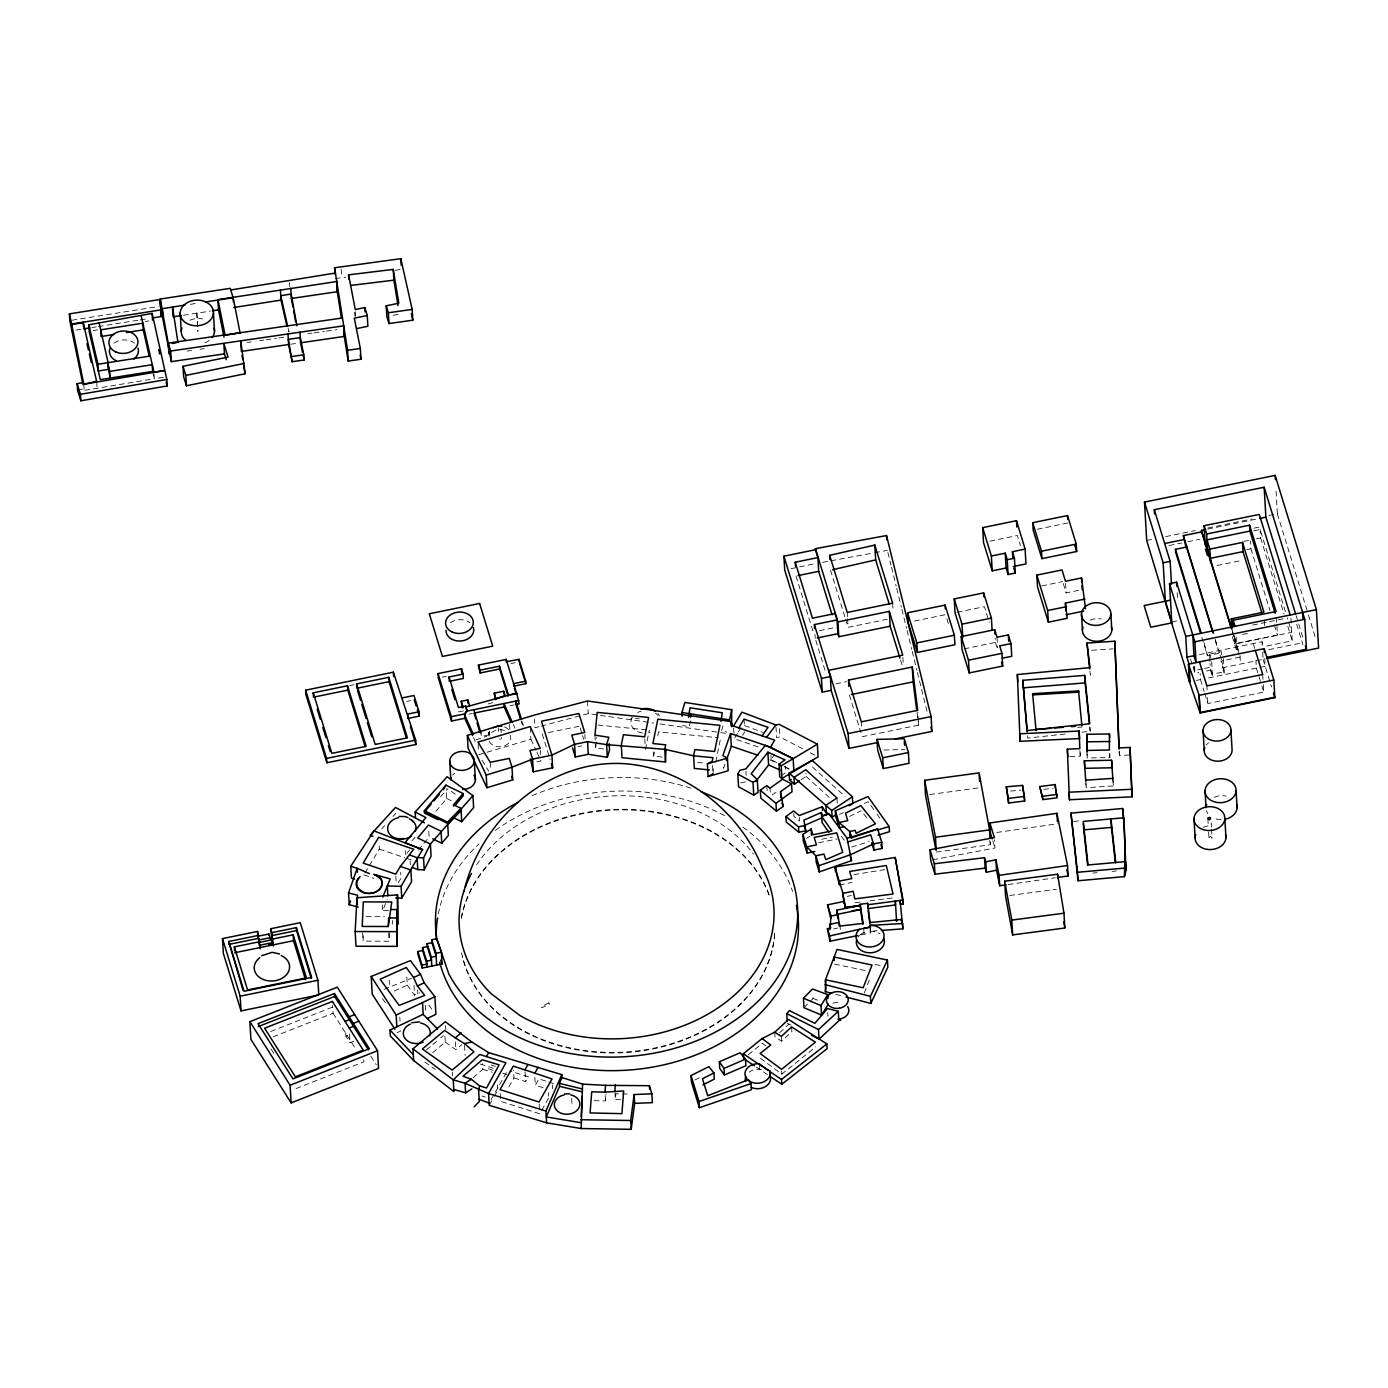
<?xml version="1.0" encoding="UTF-8"?>
<svg xmlns="http://www.w3.org/2000/svg" width="1388" height="1388" viewBox="0 0 1388 1388"><rect width="100%" height="100%" fill="white"/><g stroke="black" fill="none" stroke-linecap="round" stroke-linejoin="round"><path stroke-width="0.75" stroke-dasharray="5 3.75" d="M1109.827 753.528L1109.81 757.553L1087.168 757.987L1087.186 753.944M389.473 932.667L389.108 941.22L363.066 941.151L363.413 932.979M392.266 924.252L392.44 920.47M594.133 1100.701L605.515 1100.962L606.036 1094.178M620.662 1099.712L615.387 1099.591L615.838 1093.744L620.089 1093.848M603.606 749.017L595.678 747.785L596.701 737.462M645.403 749.468L648.37 734.842M649.341 730.088L648.803 732.743L650.087 732.534M662.163 757.033L653.627 756.2L654.459 752.14M657.739 735.935L658.554 731.892L718.516 737.757M712.998 773.879L713.467 766.124M715.74 762.133L720.65 737.965M1208.948 837.658L1210.562 836.444L1212.088 837.658L1210.475 838.873L1209 837.97L1208.462 829.191M690.773 720.84L689.055 726.566L682.653 725.577M723.009 725.855L721.552 730.747L726.809 732.083M724.97 764.302L723.564 768.327L723.322 764.111M864.308 992.888L870.207 977.742M388.553 910.302L382.654 910.719L387.217 899.615M491.161 1099.504L494.232 1094.074M495.256 1092.269L506.499 1072.386M489.235 1105.299L493.33 1098.064M494.354 1096.26L498.448 1089.025M508.858 1086.943L513.959 1077.921L513.508 1070.079M513.959 1077.921L525.618 1081.616L528.342 1076.793L509.864 1070.911M543.072 1087.637L535.334 1085.173L538.891 1078.892L546.751 1081.391M541.719 1110.226L548.746 1097.804M501.363 738.694L501.398 737.67M364.957 873.035L368.288 867.5M369.382 865.661L379.358 849.092L379.028 843.21M398.235 882.837L401.028 878.205L400.681 872.323M737.392 733.523L734.235 738.763L760.884 747.837M738.433 731.788L741.591 726.566M742.667 735.293L744.783 731.788M776.864 762.671L771.19 759.774L774.348 754.534M411.924 840.955L415.827 836.27M407.048 853.1L409.651 849.976M418.395 849.976L429.135 837.085L428.666 829.07M435.919 811.303L446.71 798.516L446.138 788.505M381.787 828.757L384.597 825.687M393.012 816.422L395.823 813.333M440.586 796.764L447.856 788.766M857.975 937.126L859.814 935.13M803.999 1007.723L813.056 998.493L812.848 994.693M779.622 1032.707L788.8 1024.223M778.338 1039.057L781.635 1041.156L791.854 1031.718L791.576 1026.947M473.187 1077.609L482.798 1069.35L482.469 1063.59M426.428 1049.866L431.217 1045.858M432.813 1044.522L437.602 1040.497M440.794 1037.825L443.397 1035.639M432.57 1052.798L445.288 1042.145L444.837 1034.303M445.288 1042.145L455.889 1049.64L461.84 1044.661M748.271 1054.741L762.359 1043.342L765.829 1045.91M760.433 1058.263L781.826 1074.121L815.71 1046.934M772.11 795.012L776.794 791.646M781.218 775.788L785.729 772.596L785.365 766.245M801.067 779.761L806.098 776.43L805.908 773.064M806.549 838.439L809.846 836.287M694.937 1079.985L700.263 1077.314M849.595 816.456L861.15 810.783M397.176 1032.707L400.941 1030.92M394.209 991.015L407.291 985.15L406.719 975.348M407.291 985.15L414.561 995.161L419.783 992.819M839.48 814.322L843.314 812.657M864.394 803.426L868.229 801.744L875.724 812.327M384.008 989.366L411.525 978.28M270.781 1031.475L332.374 1007.168M273.245 1036.819L333.068 1013.223L332.617 1005.363M353.975 1041.174L350.054 1042.735L345.89 1036.142L349.811 1034.581M296.043 1088.591L363.847 1061.855L363.621 1057.934M475.911 739.925L486.685 736.299M500.86 739.058L499.524 739.058M851.625 847.079L869.148 841.579M478.721 754.708L530.91 739.231L530.303 728.683M488.038 703.994L496.141 701.651M539.065 726.687L534.97 727.763L534.484 719.331M541.112 726.132L588.217 713.64L598.454 715.098M93.274 330.656L97.386 329.824M145.202 321.617L148.846 320.871M393.116 315.302L399.414 314M77.537 390.115L83.853 388.814L84.165 390.41L154.311 378.751L154.068 374.43M791.021 568.664L816.283 563.493M1037.235 529.262L1067.91 522.964M989.852 541.164L1017.335 535.525L1020.423 545.675M349.759 685.533L353.923 684.683M442.234 677.153L446.121 676.355M511.079 663.551L515.121 662.718M1146.696 540.487L1153.029 539.203M1165.66 536.618L1195.172 530.58M1207.82 527.995L1252.063 518.956M1268.927 515.503L1277.359 513.786L1276.006 490.311M1207.751 529.071L1257.563 518.852M406.719 701.408L410.501 700.628M1169.095 545.571L1181.674 542.986M1187.816 541.736L1199.978 539.238M1253.902 528.186L1260.13 526.902M1253.78 530.789L1260.148 529.487L1286.676 615.856M1243.665 541.441L1254.266 539.273M1256.383 538.839L1260.634 537.971L1260.148 529.487M819.406 630.69L833.824 627.723M1041.694 585.909L1062.688 581.607M845.57 619.152L848.085 627.307L887.314 619.274M1246.858 549.579L1250.935 548.746L1250.484 540.904M463.366 710.916L458.699 711.871L458.526 708.956M914.38 621.043L945.644 614.624M957.13 612.282L984.439 606.677L989.21 622.206M468.953 714.161L472.354 713.467M510.09 705.729L514.063 704.913M1063.26 583.481L1066.158 592.902L1082.189 589.622M1216.981 565.523L1241.479 560.492M504.607 730.504A11.087 8.536 -3.3 0 0 489.773 734.755L481.237 736.508L481.029 733.09M548.451 732.569L579.629 726.184M964.053 648.855L995.422 642.418L995.179 638.185M835.906 683.85L846.489 681.682M1171.75 622.015L1178.776 620.575M578.05 746.657L581.746 745.894M536.861 761.821L541.008 760.971L536.809 751.914M1252.687 625.068L1259.055 623.767M1261.171 623.333L1267.539 622.032M1269.656 621.598L1276.023 620.297M1278.14 619.863L1284.507 618.545M1242.503 634.42L1248.61 633.171M802.784 748.878L779.848 736.941L776.603 737.618L775.996 727.069M1276.422 617.365L1277.446 635.027L1234.539 643.824L1234.053 635.357L1236.587 643.616L1291.742 632.321L1287.318 617.92M1199.423 654.598L1262.074 641.759L1263.115 645.16M1209.954 661.625L1209.521 654.13L1221.301 651.718L1221.631 657.183M1201.869 637.387L1207.491 655.709L1218.56 653.436L1218.334 649.445M1266.776 646.01L1292.228 640.788L1290.875 617.244M1268.858 649.653L1302.256 642.8M1223.418 658.606L1224.355 674.672L1221.839 660.844L1240.074 657.097L1231.885 630.412M862.191 736.698L918.596 725.143L917.867 712.426M1202.546 668.843L1194.825 670.421L1193.576 666.361M1204.489 668.443L1210.284 667.264L1212.401 674.152L1224.181 671.74L1220.902 661.035M1190.626 659.161L1194.981 673.371L1198.85 672.573M1206.588 670.994L1210.457 670.196L1210.058 663.516M1222.238 667.784L1263.08 659.404L1262.594 650.937M1196.335 680.415L1200.499 679.565L1200.152 673.683M1208.549 677.917L1256.366 668.114L1255.914 660.272M1259.905 667.385L1265.197 666.309L1264.746 658.45M740.672 782.901L746.553 781.687M1204.784 693.566L1207.855 703.543L1263.739 692.091L1263.167 682.289M821.696 839.272L832.245 837.103M818.625 842.794L837.103 839.011M839.445 884.989L852.059 882.404M847.166 896.37L851.33 895.52M833.702 928.902L837.45 928.138M861.237 934.835L870.727 932.892L870.432 927.583M932.736 859.797L994.988 847.999L994.502 839.653M822.564 562.331L828.827 561.168M830.926 560.787L872.74 553.101M874.822 552.702L887.366 550.394M853.95 874.631L886.533 869.322M71.898 320.229L158.353 306.54M75.941 330.084L81.701 329.182M92.024 327.551L96.223 326.874M98.322 326.544L138.21 320.229M140.309 319.899L148.724 318.563M158.388 378.109L164.513 377.137M190.538 304.319L195.222 303.521M183.39 315.25L210.247 311.138M290.595 344.241L298.559 343.096M187.12 351.077L191.405 350.47M199.993 349.238L204.279 348.631M247.047 342.506L251.263 341.899M259.695 340.685L263.911 340.077M266.028 339.782L276.576 338.273M278.676 337.961L287.125 336.764M307.876 333.779L312.022 333.189M314.087 332.894L324.462 331.402M326.527 331.107L336.885 329.633M996.775 832.47L1057.517 823.761M1008.261 884.52L1055.279 877.771M335.219 278.537L345.942 277.166M395.042 270.33L401.444 269.428M929.717 794.543L977.846 788.002M936.327 852.076L990.407 844.737L990.165 840.503M1009.753 895.468L1056.303 889.326M855.06 902.703L861.428 901.905M869.912 900.829L893.265 897.863M1043.845 789.408L1053.475 788.193M1065.151 734.009L1027.623 738.104L1027.293 732.448M1081.842 732.187L1090.17 731.268L1089.962 727.503M1073.601 821.401L1080.072 820.829M1092.807 873.069L1097.075 872.688M1111.996 871.369L1116.264 870.987M1010.603 791.073L1020.735 790.188M1077.765 727.364L1081.946 727.034M869.912 925.935L870.224 931.227L877.147 930.723M1091.714 650.313L1113.107 648.873M1085.902 783.405L1086.214 787.725L1113.35 785.903L1113.02 780.247M1069.87 756.634L1080.263 756.148L1080.038 750.283M1119.162 751.706L1119.387 755.488L1130.474 754.968M883.948 750.006L904.82 749.503M366.154 916.618L384.459 916.67M622.223 1093.9L630.742 1094.091M869.929 931.157L873.573 931.348A14.053 10.826 -3.3 0 1 879.975 933.864M597.933 725.057L647.363 729.897M697.591 762.411L703.508 762.984M761.561 1069.558L758.299 1069.228A12.648 9.751 -3.3 0 0 749.26 1072.074M635.218 718.325L639.313 718.915M600.501 715.393L606.643 716.277M608.69 716.572L653.8 723.027M659.942 723.911L727.451 733.575M875.238 964.469L881.536 965.788M834.483 964.07L868.211 971.184M835.75 994.346L844.008 996.48M482.798 1069.35L492.167 1072.178M481.948 1096.034L485.384 1097.075M548.711 1082.015L554.61 1083.889M491.387 1065.047L495.499 1066.348M480.265 1064.058L494.77 1068.673M492.948 1070.217L487.084 1068.361L486.962 1066.175M502.716 1073.323L506.62 1074.572M539.706 1113.783L500.704 1101.378L500.253 1093.536M379.358 849.092L404.671 857.697M406.615 858.357L412.444 860.334M363.847 874.874L374.014 878.326M813.056 998.493L820.69 1001.286M744.627 725.577L762.619 732.344M769.837 759.826L777.228 763.383M784.619 766.922L792.028 770.479M446.71 798.516L452.401 801.292M787.326 1023.216L791.056 1025.09M784.428 766.54L791.975 770.392M810.436 752.851L818.07 756.842M756.078 1066.956L770.219 1076.463M424.797 1062.028L435.312 1069.471M451.291 791.264L456.444 795.046M812.535 767.078L845.049 796.469M806.098 776.43L831.1 799.037M863.804 814.079L867.778 819.041M428.753 1005.086L433.524 1011.279M841.371 836.287L844.997 841.197M382.411 998.631L387.478 1005.606M876.973 814.079L881.97 821.141M489.235 741.279L490.519 743.257A11.087 8.536 -3.3 0 0 504.625 745.824A11.087 8.536 -3.3 0 0 510.194 735.276M370.856 1056.233L376.356 1064.908M333.068 1013.223L356.334 1049.97M270.972 1048.964L275.535 1056.181M482.07 760.225L488.75 771.277M530.91 739.231L535.959 750.11M473.499 737.566L475.234 741.418M513.248 724.415L514.931 728.214M1277.359 513.786L1307.808 612.923M1308.45 614.988L1315.425 637.699M1296.149 615.699L1303.089 638.272M1296.635 624.166L1302.95 644.691M1260.634 537.971L1284.004 614.051M1287.804 626.387L1292.228 640.788M1250.935 548.746L1269.881 610.373M1274.288 624.756L1277.446 635.027M1263.08 659.404L1271.547 686.939M1253.225 643.564L1255.325 650.382M1256.366 668.114L1261.276 684.111M1261.883 686.106L1263.739 692.091M1231.798 628.885L1233.689 635.045M1234.314 637.092L1238.738 651.458M1232.284 636.519L1236.448 650.035M1215.211 639.261L1219.497 653.245M1220.087 655.136L1221.839 660.844M1215.281 640.666L1218.421 650.851M1209.521 654.13L1210.579 657.582M1204.229 642.939L1207.491 655.709M1210.457 670.196L1212.574 677.101L1211.637 661.018M1200.499 679.565L1204.177 691.554M995.422 642.418L997.729 649.931M946.876 618.649L949.357 626.682M992.732 840.694L994.988 847.999M900.552 660.029L902.391 665.997M830.527 570.173L844.945 617.105M849.352 694.937L860.959 732.725M796.035 576.003L813.212 631.956M815.814 640.389L825.808 672.954M870.224 931.227L870.727 932.892M580.219 728.075L581.954 733.766M582.544 735.657L583.706 739.457M542.222 733.853L550.203 759.826M522.131 721.5L523.38 725.577M521.073 720.823L522.322 724.918M887.886 552.511L890.992 565.124M891.512 567.241L896.18 586.17M896.7 588.286L901.367 607.215M901.888 609.332L906.538 628.278M907.058 630.378L911.725 649.324M912.246 651.423L916.913 670.369M917.433 672.469L927.791 714.56M288.062 328.002L288.982 332.044L288.739 327.915M152.645 371.394L154.311 378.751M354.322 312.144L355.102 316.221M989.627 840.521L990.407 844.737M917.034 712.773L918.596 725.143M1089.91 671.063L1090.395 675.158L1090.187 671.393M1089.736 727.069L1090.17 731.268M1112.898 779.865L1113.35 785.903M769.993 788.228L770.271 792.184M766.766 785.556L767.338 793.433M1264.451 621.356L1264.711 625.589M1262.074 641.759L1262.282 645.42M1262.716 674.447L1263.045 680.328M1239.987 655.57L1240.473 664.054M1236.222 637.161L1236.951 649.983M1206.849 685.898L1207.074 689.819M1207.525 697.661L1207.855 703.543M1211.238 822.824L1211.481 827.075M1211.603 829.191L1212.088 837.658M1207.855 818.59L1208.341 827.075M1194.582 666.223L1194.981 673.371M1177.163 592.607L1177.51 598.87M1109.585 753.788L1109.81 757.553M1086.735 750.457L1087.168 757.987M1085.78 780.177L1086.214 787.725M1079.933 750.492L1080.263 756.148M1065.602 583.186L1066.158 592.902M997 637.231L997.608 647.814M902.877 657.27L903.362 665.737M892.658 603.173L893.143 611.64M861.323 721.864L861.566 726.098M870.397 925.9L870.71 931.192M847.235 612.472L847.478 616.706M847.6 618.84L848.085 627.307M863.77 928.954L864.065 934.245M836.964 797.979L837.259 803.01M840.104 926.039L840.313 929.561M814.964 634.42L815.19 638.359M827.751 1012.39L827.977 1016.207M799.332 817.341L799.54 820.95L793.919 816.352L793.606 810.939M779.362 728.509L779.848 736.941M770.947 755.558L771.19 759.774M781.357 1036.385L781.635 1041.156M781.635 1070.946L781.826 1074.121M774.764 1032.186L775.024 1036.957M744.055 719.14L744.541 727.572M745.946 771.103L746.189 775.337M759.392 1064.596L759.652 1069.367M733.627 728.214L733.992 734.53M712.512 765.447L712.877 771.78M653.384 751.984L653.627 756.2M644.795 738.937L645.16 745.252M631.106 717.735L631.228 719.799M594.949 735.137L595.678 747.785M614.971 1092.53L615.387 1099.591M587.488 700.975L588.217 713.64M584.851 734.599L585.094 738.815M605.203 1095.653L605.515 1100.962M571.648 1098.429L571.96 1103.894M540.4 750.422L540.643 754.656M552.407 1084.826L552.65 1088.747M548.295 1092.53L548.52 1096.26M539.151 1103.963L539.481 1109.862M534.883 1077.331L535.334 1085.173M509.57 724.449L509.882 729.88M525.046 1071.814L525.618 1081.616M500.999 728.891L501.207 732.517M498.413 727.815L498.622 731.441M489.773 734.755L489.582 731.337L488.455 735.519A11.087 8.536 -3.3 0 1 489.565 731.164M488.906 732.552L489.114 736.178M490.242 762.307L490.727 770.739M478.114 744.159L478.478 750.492M497.598 1084.809L497.806 1088.539M464.564 1045.546L465.136 1055.366M455.438 1041.798L455.889 1049.64M452.28 1072.056L452.505 1075.978M445.548 1025.611L445.774 1029.532M425.249 1005.242L425.7 1013.084M410.154 860.872L410.38 864.793M417.649 989.922L417.875 993.843M413.988 985.341L414.561 995.161M405.522 850.757L405.747 854.678M395.806 876.123L396.274 883.965M399.813 1017.161L400.039 1021.082M355.397 311.693L355.658 315.996M388.623 932.823L389.108 941.22M389.23 980.154L389.49 984.456M382.325 904.837L382.654 910.719M341.17 269.151L341.674 277.774M362.58 932.753L363.066 941.151M349.55 1033.904L350.054 1042.735M345.716 1033.193L345.89 1036.142M289.398 282.441L289.624 286.518M196.923 312.942L197.981 331.298M196.732 312.942L197.807 331.298M96.674 381.596L97.039 387.773M83.818 384.233L84.165 390.41M1119.214 751.203L1119.387 755.488M452.661 775.181A12.301 9.473 -3.3 0 1 454.691 773.22M833.06 1003.264A10.913 8.415 -3.3 0 1 841.388 1002.622M860.126 934.783A14.053 10.826 -3.3 0 1 866.303 931.695M642.488 733.003A14.695 11.33 -3.3 0 1 635.721 730.487L633.24 728.284A14.695 11.33 -3.3 0 1 632.529 716.989M637.63 712.512A14.695 11.33 -3.3 0 1 641.1 711.177M655.448 713.224A14.695 11.33 -3.3 0 1 657.929 715.427M504.399 726.913A11.087 8.536 -3.3 0 1 508.702 729.724M209.293 340.372A16.656 12.822 -3.3 0 1 201.711 343.704M190.017 320.177A16.656 12.822 -3.3 0 1 202.683 318.893M113.99 343.166A14.522 11.191 -3.3 0 1 134.497 343.183M450.389 622.778A13.88 10.688 -3.3 0 1 469.977 622.778M1203.223 827.335A15.442 11.902 -3.3 0 1 1210.995 825.739M1221.076 819.649A15.546 11.972 -3.3 0 1 1213.372 818.035M1207.872 813.646A15.546 11.972 -3.3 0 1 1206.432 810.748M1214.205 797.267A15.546 11.972 -3.3 0 1 1226.02 796.087M1206.293 745.044A13.967 10.757 -3.3 0 1 1208.601 742.823M1090.135 620.124A14.713 11.33 -3.3 0 1 1101.326 618.996M657.808 713.363A14.695 11.33 -3.3 0 1 659.456 716M438.313 913.842A181.255 139.65 -3.3 0 1 478.86 844.008M495.343 830.406A181.255 139.65 -3.3 0 1 725.022 815.953M742.91 827.196A181.255 139.65 -3.3 0 1 792.617 891.512M774.643 933.326A157.59 121.433 -3.3 0 1 627.22 1051.896A157.59 121.433 -3.3 0 1 462.291 955.759M461.354 917.798A157.59 121.433 -3.3 0 1 608.812 809.707A157.59 121.433 -3.3 0 1 770.097 897.672M532.055 795.671A181.255 139.65 -3.3 0 1 693.185 788.887M476.605 864.863A157.59 121.433 -3.3 0 1 613.392 795.897A157.59 121.433 -3.3 0 1 753.493 854.071M774.678 933.916A157.59 121.433 -3.3 0 1 623.16 1052.729A157.59 121.433 -3.3 0 1 461.094 950.121M461.389 918.388A157.59 121.433 -3.3 0 1 608.846 810.297A157.59 121.433 -3.3 0 1 770.132 898.262M548.746 1002.969L541.303 1006.508L541.841 1007.74L549.596 1004.062L548.746 1002.969"/><path stroke-width="1.5" d="M1086.839 734.269L1086.735 750.457L1109.376 750.006L1109.48 733.974L1086.839 734.269L1087.203 751.914M388.258 926.507L391.763 901.974L363.274 901.905L362.216 926.438L388.258 926.507L388.64 917.954L396.673 917.971L396.916 946.356L356.005 946.252L355.154 931.539L357.011 897.758L397.506 894.878L397.731 924.269L397.506 894.878M396.916 946.356L396.881 909.556L391.433 909.539M634.646 1103.356L652.377 1102.662L651.874 1093.831L634.125 1094.542L634.646 1103.356L631.21 1129.329L581.173 1128.531L582.578 1084.115L561.966 1077.556L561.793 1074.624L488.663 1052.625L471.851 1042.076L445.322 1021.689L412.982 1048.808L413.659 1060.571L453.911 1091.61L453.234 1079.829L412.982 1048.808M581.156 1116.507L582.266 1096M357.184 900.708L357.497 895.208L348.527 892.952L357.184 868.333L350.765 866.268L373.997 830.926L422.594 849.664L405.053 842.672L425.89 817.619L415.168 811.945L447.162 776.76L472.926 795.602L473.62 807.608L461.718 821.713L454.327 818.105M605.012 1092.13L623.68 1090.968L621.911 1113.662L590.074 1112.933L591.722 1091.818L605.012 1092.13L605.532 1085.347L649.376 1085.711L651.874 1093.831M614.884 1090.777L615.335 1084.93M831.638 993.27L825.444 991.674L825.478 979.789L837.033 949.427L887.435 960.062L887.852 967.124L870.831 1003.42L846.073 997.018M825.444 991.674L825.895 986.851M631.21 1129.329L630.707 1120.515L634.125 1094.542M860.317 905.757L845.413 907.735L844.286 901.385L827.56 904.82L831.013 916.045L829.955 929.665M572.498 747.802L575.309 756.963L588.269 754.309L607.354 757.275L606.625 744.627L608.812 737.288L594.949 735.137L597.204 712.408L648.612 717.44L644.674 736.82L623.403 734.738L621.304 745.078L622.032 757.727L665.494 761.977L665.928 749.017M731.719 709.719L729.567 719.904L681.907 712.512L684.909 702.432L731.719 709.719L731.615 726.861M1124.419 876.626C1125.043 854.106 1125.442 831.204 1122.632 808.51L1070.963 813.108L1078.008 880.755L1124.419 876.626L1126.015 870.12L1123.655 817.792L1083.23 821.401L1088.053 864.984L1125.529 861.636L1126.015 870.12M479.675 1085.919L486.563 1088.001L499.107 1064.856L482.261 1059.755L463.019 1076.29L471.313 1079.257L479.675 1085.919L478.617 1089.701L479.294 1101.465L474.158 1106.826M607.354 757.275L609.54 749.954L609.176 743.621M793.867 771.364L793.138 758.646L765.413 745.339L745.807 768.987L739.943 770.184L737.826 774.105L738.572 786.822L753.753 795.098L758.056 792.409L757.327 779.692L751.186 773.758L767.876 752.227L785.001 759.878L778.998 764.146L779.726 776.864L781.93 778.512L818.07 756.842L817.341 744.176L793.138 758.716L770.461 747.126L730.591 733.541L722.836 755.679L727.416 758.126L728.145 770.774L708.14 776.499L707.412 763.851L712.27 761.231L712.981 757.692L693.618 755.801L664.765 749.329L606.625 744.627L587.54 741.66L574.58 744.315L551.921 755.159L532.593 759.132L511.999 767.217L486.199 775.059L486.928 787.707L512.727 779.883L511.999 767.217L509.292 758.403L490.242 762.307L477.993 742.06L530.181 726.583L540.279 748.323L529.921 750.44L532.593 759.132L533.322 771.78L552.65 767.824L551.921 755.159L541.494 721.205L578.9 713.536L584.73 732.482L571.769 735.137L574.58 744.315L575.309 756.963M726.375 760.277L731.32 746.206L730.591 733.541M358.173 906.989L349.203 904.716L350.539 900.933M463.974 891.374C481.063 818.729 549.978 757.674 626.786 763.851C687.025 769.334 740.446 812.605 762.48 868.177A157.59 121.433 -3.3 0 1 711.576 1011.991A157.59 121.433 -3.3 0 1 519.841 1015.461L490.97 993.548A157.59 121.433 -3.3 0 1 464.06 890.558M382.741 897.099L390.202 878.899L375.281 874.735M581.173 1128.531L546.594 1122.823L545.918 1111.042L561.793 1074.624M580.826 1122.649L546.265 1116.941L559.59 1086.336L559.433 1083.403L561.966 1077.556M870.831 1003.42L870.432 996.358L887.435 960.062M412.323 867.465L417.771 869.565L424.242 869.894L423.548 857.888L430.384 844.078L472.926 795.602M424.242 869.894L431.078 856.084L430.384 844.078L417.701 837.97L428.441 825.079L441.072 831.256L441.766 843.262L432.744 838.838M422.577 849.421L401.08 886.307L401.757 898.088L395.858 897.949M486.407 1056.598L488.663 1052.625M524.942 1069.853L552.077 1078.944L539.03 1102.003L500.027 1089.615L513.282 1066.14L524.942 1069.853L527.666 1065.012M534.658 1073.41L538.214 1067.129M400.351 866.442L395.701 874.162L363.17 863.11L378.681 837.311L413.711 849.23L400.351 866.442L410.883 870.016L411.559 881.779L401.757 898.088M733.506 726.098L741.903 712.165L775.875 724.952L779.119 724.293L817.341 744.176M738.763 727.902L744.055 719.14L768.032 727.312L762.099 735.848M770.461 747.126L774.678 740.134L732.222 725.664L730.938 721.534L587.488 700.975L534.241 715.115L467.34 735.414L468.068 748.063L486.928 787.707M821.557 1015.079L821.002 1005.606L827.751 994.623L812.518 989.002L803.461 998.232L803.999 1007.723L821.557 1015.079L828.306 1004.097M464.789 718.307L464.529 713.952L466.993 710.153L465.726 706.024L458.439 707.516L449.07 676.98L463.106 674.1L461.475 668.79L438.07 673.596L438.33 677.951L451.568 721.014L464.789 718.307L472.631 735.64M766.523 737.34L775.875 724.952M755.766 781.496L768.605 764.944L767.876 752.227M438.035 819.649L424.502 813.021L424.364 810.731L445.93 785.157L463.037 793.502L463.158 795.81L455.038 805.439M431.182 804.086L424.45 812.084L447.665 823.431M433.889 800.893L439.267 794.509M443.327 789.703L445.93 785.157M463.106 794.856L453.633 806.098L453.546 804.745L463.037 793.502M441.766 843.262L448.359 835.437L447.578 822.078L460.955 808.354L453.546 804.745M787.222 1021.308L786.77 1013.674L789.425 1010.62L814.808 1023.32L827.526 1008.59L838.283 1011.297L838.838 1020.839L819.041 1039.109L811.581 1035.379M863.735 928.416L870.397 927.063L859.467 929.301L857.645 931.296A14.053 10.826 -3.3 0 0 864.446 946.234A14.053 10.826 -3.3 0 0 883.341 939.242A14.053 10.826 -3.3 0 0 873.243 925.518L869.894 925.397L902.564 923.54L902.877 928.85L881.432 930.411M447.717 824.368L461.076 810.661M743.569 1058.558L743.291 1053.787L762.081 1038.571L774.764 1032.186L788.54 1019.469L826.849 1043.915L827.127 1048.669L781.808 1084.254L770.219 1076.463L769.889 1070.981L757.987 1063.746A12.648 9.751 -3.3 0 0 744.974 1074.347A12.648 9.751 -3.3 0 0 759.409 1083.108A12.648 9.751 -3.3 0 0 769.889 1070.981M819.041 1039.109L818.504 1029.584L838.283 1011.297M455.212 1037.877L464.459 1043.585L473.967 1051.826L452.158 1070.096L422.368 1049.016L444.611 1030.382L455.212 1037.877L461.163 1032.88M781.808 1084.254L781.531 1079.482L826.849 1043.915M785.92 816.56L793.606 810.939L799.228 815.537L822.269 806.706L827.075 814.548L822.355 815.641L821.384 812.466L803.895 820.152L805.803 830.805L798.794 832.245L786.233 821.974L785.92 816.56L798.482 826.832L798.794 832.245M776.499 811.217L760.798 798.117L760.242 790.24L766.766 785.556L769.993 788.228L782.502 779.258L791.507 783.821L792.062 791.715L775.944 803.34L776.499 811.217L783.162 806.445L780.507 791.715L791.507 783.821M849.335 805.769L852.787 803.461L852.406 796.764L812.154 760.364L789.13 773.116L789.512 779.813L794.37 784.22L799.401 780.871M835.559 814.93L832.106 817.22L831.724 810.505L852.406 796.764M802.906 834.414L811.13 829.035L812.9 834.813L831.898 830.926L821.748 816.474L828.948 813.75L847.062 838.3L851.521 860.647L819.25 871.907L816.196 861.931L815.832 855.754L806.74 846.888L802.906 834.414L803.253 840.59L807.087 853.065L814.86 851.486M471.313 1079.257L465.049 1083.282L453.234 1079.829L479.71 1054.464L505.943 1062.792L488.559 1093.536L489.235 1105.299L546.594 1122.823M453.789 1089.424L465.605 1092.859L471.868 1088.851M737.826 774.105L753.007 782.381L757.327 779.692M781.93 778.512L781.201 765.794L793.138 758.646M261.517 955.777L272.065 952.324L279.526 953.955M708.14 776.499L712.998 773.879M713.952 1072.959L702.484 1078.736L707.724 1095.757L748.34 1079.69L751.047 1083.56L751.394 1089.754L699.361 1107.711L691.398 1081.773L691.033 1075.579L708.782 1066.661L713.952 1072.959L714.299 1079.153L702.849 1084.913M417.424 986L424.693 995.422L399.137 1005.38L380.121 979.234L406.268 967.488L413.537 977.499L417.424 986L424.173 982.791L434.878 996.705L435.901 1014.368L427.07 1018.549M396.847 1026.825L396.17 1015.044L434.878 996.705M413.659 1060.571L390.323 1035.951L389.993 1030.07L423.184 1014.333L422.507 1002.57M413.537 977.499L420.512 974.376L424.173 982.791M844.529 826.589L839.237 827.682L835.645 816.005L835.35 810.818L867.934 796.573L889.17 826.519L889.465 831.707L877.997 835.142M719.331 1061.733L740.168 1052.763L745.477 1059.148L745.859 1065.741L724.363 1075.006L719.713 1068.326L719.331 1061.733L723.981 1068.413L724.363 1075.006M723.981 1068.413L745.477 1059.148M394.921 1029.202L372.21 994.12L371.203 976.458L410.501 960.617L420.512 974.376M249.892 1021.655L337.319 987.163L377.536 1050.733L378.56 1068.396L291.116 1102.887L250.898 1039.317L249.892 1021.655L290.092 1085.225L291.116 1102.887M334.473 993.513L258.047 1023.667L292.955 1078.875L369.382 1048.721L334.473 993.513L334.629 996.463L368.41 1049.849M258.203 1026.617L334.629 996.463M349.186 1016.779L354.686 1014.611M345.039 1021.429L349.342 1019.729M353.35 1023.372L358.85 1021.204M349.203 1028.022L353.524 1026.305M290.092 1085.225L377.536 1050.733M819.25 871.907L818.903 865.713L851.174 854.453L873.538 843.939L881.727 842.256L877.65 828.966L847.062 838.3M699.361 1107.711L698.997 1101.517L751.047 1083.56M835.35 810.818L838.942 822.494L849.682 831.464L851.625 837.779L877.442 829.122L877.702 829.972L889.17 826.519M847.374 842.117L870.727 834.778L873.538 843.939L873.902 850.115L882.091 848.432L881.727 842.256M411.681 1022.713L419.61 1021.915M473.308 734.148L464.598 714.889L467.062 711.09L465.778 706.96L516.666 692.942L519.164 703.872L516.058 704.514L520.431 718.793M505.197 696.221L503.671 691.259L494.232 693.185L495.984 698.893L505.163 695.579M707.412 763.851L727.416 758.126M829.677 555.339L874.804 545.068L892.658 603.173L847.235 612.472L829.677 555.339L829.92 559.572M832.574 569.705L875.672 559.902L874.804 545.068M109.652 371.394L107.691 362.736L110.034 378.109L109.652 371.394L152.264 364.68L152.645 371.394L100.3 379.635L89.179 331.506L88.797 324.792L152.125 313.41L166.855 379.479L167.219 385.951L80.816 400.785L77.537 390.115L77.155 383.643L83.488 382.637M356.768 328.557L367.872 326.284L367.247 315.51L364.818 307.581L355.276 309.541L348.579 274.841L393.238 269.411L398.807 303.226L386.211 305.811L386.818 316.585L388.97 323.543L412.809 320.194L412.184 309.42L400.82 258.671L334.595 267.763L334.959 274.217M367.247 315.51L354.287 318.164L360.342 348.475L360.967 359.249L348.18 361.053L343.704 332.582M96.657 381.301L83.818 384.233L164.131 370.665M287.993 333.953L288.6 344.536L241.373 351.424L240.783 341.066L245.086 373.754L186.426 385.777L183.632 376.686L183.025 366.328L228.014 357.098L223.85 343.53L224.44 353.888L226.227 359.7M186.426 385.777L185.819 375.419L244.479 363.396M830.302 675.505L831.152 690.339L822.251 692.161L784.706 569.965L783.908 556.189L815.485 549.717L815.433 548.659L886.516 535.56L931.088 716.572L931.938 731.407L894.618 739.041M795.463 566.165L795.237 562.227L817.914 557.577L815.485 549.717M992.229 570.85L991.362 556.015L1005.224 553.17L1006.074 568.004L992.229 570.85L983.502 542.465L982.652 527.631L1016.484 520.691L1025.107 549.093L1025.958 563.927L1013.275 566.53M1032.724 522.686L1067.493 515.555L1076.255 544.079L1076.689 551.504L1041.92 558.635L1033.158 530.095L1032.724 522.686L1041.486 551.21L1041.92 558.635M1189.464 681.838L1188.44 664.175L1264.19 648.647L1273.82 679.999L1274.843 697.661L1200.169 712.964L1189.464 681.838L1146.696 540.487L1144.493 502.092L1275.138 475.39L1316.379 609.644L1318.6 648.04L1267.261 658.554M798.083 575.569L818.694 571.353L817.844 556.519M1154.538 513.924L1154.295 509.743L1264.156 487.24L1304.72 619.274L1306.438 649.202L1266.776 657.339M305.638 690.166L393.359 672.191L415.689 740.134L415.932 744.489L326.857 762.758L305.881 694.521L305.638 690.166L326.596 758.403L326.857 762.758M313.254 692.803L347.521 685.776L366.137 746.328L331.853 753.354L313.254 692.803L313.497 697.158L347.781 690.131L347.521 685.776M356.595 683.92L388.796 677.309L407.413 737.861L375.194 744.454L356.595 683.92L356.855 688.274L389.056 681.664L388.796 677.309M1012.789 558.045L1012.425 551.695L1025.107 549.093M480.127 672.972L479.953 670.213L499.489 666.205L499.645 668.964L480.127 672.972L478.392 665.112L506.186 659.404L516.7 693.584L510.489 694.868M1041.486 551.21L1076.255 544.079M513.56 683.399L513.716 686.158L525.861 683.659L525.722 681.144L519.025 659.352L506.863 661.608M1014.437 558.236L1015.287 573.071L1008.087 574.545L1007.237 559.711L1014.437 558.236L1012.425 551.695M1205.235 545.033L1204.125 525.722L1259.28 514.428L1290.233 615.196M1231.243 628.365L1201.609 531.882L1201.522 530.337L1205.669 529.487M1259.645 518.435L1265.873 517.151L1264.156 487.24M1186.063 547.635L1183.357 535.612L1201.609 531.882M402.694 697.817L414.023 695.492L419.02 711.766L419.263 716.121L407.933 718.446L407.69 714.091L419.02 711.766M1207.907 555.426L1206.675 533.998L1249.582 525.202L1276.092 611.483L1233.169 620.28L1233.516 626.162L1231.277 618.857L1263.93 612.16L1242.503 542.43L1209.85 549.11L1210.614 562.539M1164.723 543.489L1183.6 539.62M835.038 612.472L835.09 613.531L812.431 618.181L795.237 562.227M1249.582 525.202L1249.929 531.084L1207.005 539.88L1209.85 549.11M1084.93 599.078L1065.411 603.069L1067.181 618.302L1048.374 622.171L1037.495 586.76L1036.819 575.118L1062.011 569.947L1065.481 581.26L1081.53 577.963L1085.503 608.777M513.577 683.625L525.722 681.144M1200.62 633.327L1175.601 551.921L1175.463 549.336L1186.532 547.063L1186.445 545.64M814.617 628.521L814.392 624.583L837.068 619.933L835.09 613.531M889.309 611.379L890.159 626.214L838.786 636.745L837.936 621.911L889.309 611.379L902.755 655.153L828.705 670.317L828.775 671.376M962.769 637.925L955.031 612.698L954.233 598.939L983.658 592.902L991.396 618.128L992.09 629.926M462.412 707.793L461.25 701.27L467.825 699.916L469.647 705.85M907.579 612.785L945.107 605.099L954.354 635.218L954.909 644.743L917.381 652.429L908.134 622.31L907.579 612.785L916.843 642.904L917.381 652.429M1192.778 634.975L1193.975 655.709L1196.057 662.544L1194.877 641.794L1176.556 582.179L1169.529 583.619L1171.75 622.015L1165.347 601.212L1163.144 562.799L1170.153 561.377L1154.295 509.743M817.254 637.942L837.866 633.709L836.999 618.875M1242.503 542.43L1243.023 551.609L1210.371 558.306L1204.992 540.799M518.973 700.454L467.062 711.09L466.993 710.153M451.568 721.014L451.308 716.659L464.529 713.952M510.905 722.142L504.139 706.943L474.054 713.12L475.841 718.967M962.665 635.964L961.988 624.166L991.396 618.128M326.596 758.403L415.689 740.134M1048.374 622.171L1047.697 610.512L1066.522 606.66M916.843 642.904L954.354 635.218M1066.088 614.728L1083.664 611.119M1011.002 643.581L999.672 645.906L1001.963 653.349L1002.691 666.067L969.223 672.92L961.953 649.289L961.225 636.572L994.693 629.718L997 637.231L1008.347 634.906L1011.002 643.581L1011.748 656.298L1002.292 658.224M1170.622 600.119L1144.128 605.55L1150.773 627.202L1172.01 622.848M822.251 692.161L821.453 678.402L830.371 676.563L814.392 624.583M848.502 680.103L912.28 667.021L917.746 710.309L861.323 721.864L848.502 680.103L848.866 686.453M969.223 672.92L968.494 660.202L1001.963 653.349M851.417 694.521L913.13 681.855L912.28 667.021M1189.065 664.037L1186.948 657.149L1185.751 636.415L1316.379 609.644M1194.877 641.794L1304.72 619.274M1186.948 657.149L1193.975 655.709M878.031 742.441L849.005 748.392L848.137 733.575L931.088 716.572M883.323 768.553L882.716 757.796L908.429 752.522L904.195 738.728L877.06 739.388L877.667 750.162L883.323 768.553L909.053 763.296L908.429 752.522M1200.169 712.964L1199.145 695.319L1273.82 679.999M789.512 779.813L791.195 779.483M1274.705 697.244L1200.047 712.547L1199.024 694.902L1188.44 664.175M272.499 943.823L270.66 928.745L300.259 922.673L317.939 980.258L318.789 994.97L241.026 1010.915L223.329 953.33L222.479 938.618L257.543 931.435L259.313 945.332L272.447 942.643L273.471 946.009L272.031 935.581L296.529 930.567L296.355 927.618L271.857 932.649L272.499 943.823L268.752 944.586M243.004 990.217L228.76 941.48L258.741 935.339M257.96 936.258L268.908 934.02L270.382 938.843L270.313 937.663L259.365 939.902M798.482 826.832L805.508 825.392M228.933 944.413L258.897 938.271L260.337 948.698M234.572 950.797L234.346 946.876L259.938 941.637M273.054 938.947L293.18 934.818L306.418 977.881L247.584 989.956L234.346 946.876M258.185 942.625L271.302 939.919M234.676 952.758L293.527 940.7L293.18 934.818M431.789 939.745L436.595 938.756L441.401 952.203L442.078 963.966L422.195 968.043L418.031 954.476L417.857 951.526L422.681 950.537L422.507 947.605L427.313 946.616L427.14 943.667L431.963 942.678L431.789 939.745L435.953 953.313L436.647 965.094M435.953 953.313L441.401 952.203M241.026 1010.915L240.176 996.202L317.939 980.258M431.824 966.065L431.321 957.252L436.127 956.263L431.963 942.678M427.018 967.054L426.671 961.173L431.495 960.184L427.313 946.616M422.195 968.043L422.039 965.111L426.845 964.122L422.681 950.537M995.942 859.762L996.549 870.189L986.382 872.271L985.775 861.844L995.942 859.762L999.1 875.342L999.707 885.752L1006.126 884.833M844.147 903.519L842.759 893.404L853.204 891.27L854.835 898.886L893.039 894.028L886.307 865.487L849.647 871.473L851.833 878.569L839.22 881.154L839.445 884.989L834.865 866.962L895.191 857.472L903.067 900.083L903.293 903.9L900.326 904.299L900.101 900.413L902.877 928.85M902.564 923.54L901.315 919.498L870.05 922.552L867.639 903.31L860.23 904.282L860.543 909.591L836.999 914.414L836.756 910.181L860.3 905.34L845.396 907.336M831.013 916.045L838.109 914.588L839.22 925.987M857.819 935.529L829.972 941.238L827.422 928.641L830.753 927.947L829.66 924.373L839.011 922.447L840.104 926.039L863.145 923.419L860.23 904.282M829.972 941.238L829.677 935.946L859.467 929.301M464.459 1043.585L471.851 1042.076M986.382 872.271L985.116 868.125L934.957 874.18L930.654 860.178L930.047 849.768L994.381 837.571L989.887 822.963L1056.927 813.333L1067.511 865.522L1068.101 875.932L1057.413 877.459M77.155 383.643L80.435 394.313L166.855 379.479M83.002 384.667L69.782 320.559L69.4 313.862L160.088 299.496L161.32 316.568L152.923 317.904M336.694 281.538L217.916 299.617L218.506 309.871L224.041 337.163M72.089 330.691L71.708 323.994L160.939 309.871M83.627 328.869L89.925 327.88M233.687 307.546L281.001 300.086L280.411 289.901M113.712 334.543L101.046 336.538L100.665 329.824L142.86 323.178L143.242 329.876L149.297 356.56M126.36 332.547L143.242 329.876M108.073 369.434L98.322 370.978L97.941 364.263L150.303 356.022M153.947 372.262L164.131 370.423M224.44 353.888L171.331 361.626L160.869 308.865L160.314 299.027L230.234 288.322L233.115 297.709L205.545 301.942M184.882 305.1L162.396 308.674L162.969 318.373M181.325 315.562L173.049 316.828L172.494 307.008L177.976 342.593M212.312 310.808L218.506 309.871M292.937 306.922L291.376 298.455L337.284 291.723L336.659 280.949M342.489 317.973L168.278 343.096L170.707 351.025L343.704 325.833L344.311 336.434L300.554 342.801L302.532 352.344M291.844 356.525L303.798 354.79L300.259 337.614L288.305 339.366L292.139 361.713L304.111 359.978L303.798 354.79M217.916 299.617L225.134 335.306L240.107 332.808M172.181 343.426L176.05 342.871M999.1 875.342L1067.511 865.522M386.211 305.811L388.345 312.768L412.184 309.42M348.18 361.053L347.555 350.279L360.342 348.475M935.928 849.976L925.518 795.116L924.668 780.282L979.078 772.89L989.557 829.903L990.043 838.387M936.206 849.959L935.477 837.259L989.557 829.903M1004.669 881.207L1057.569 874.214L1063.971 913.183L1064.822 928.017L1012.667 934.905L1005.537 896.023L1004.669 881.207L1011.8 920.088L1012.667 934.905M867.726 904.785L903.067 900.083M852.024 910.719L860.543 909.591L862.816 924.46M1011.8 920.088L1063.971 913.183M1008.573 803.027L1008.295 798.447L1024.431 796.4L1022.505 785.417L1006.283 786.822L1008.573 803.027L1024.691 800.997L1024.431 796.4M1039.803 786.545L1055.192 784.584L1057.101 797.805L1042.978 799.592L1039.803 786.545L1042.978 799.592M1042.787 796.226L1056.91 794.457M351.338 285.355L393.862 280.168L393.238 269.411M930.047 849.768L934.35 863.752L984.508 857.715L985.775 861.844M399.119 816.491L404.758 816.491M564.673 1093.865L569.757 1093.865M1020.076 741.313L1019.642 733.784L1079.135 731.025L1079.586 738.555L1020.076 741.313L1017.352 674.533L1089.962 667.628L1086.995 643.06L1114.824 641.204L1119.127 749.069M1087.619 865.158L1083.716 829.868L1111.458 827.404L1110.955 818.92L1115.779 862.503M1078.008 880.755L1077.504 872.289L1123.933 868.159M1022.783 680.294L1084.687 675.383L1089.736 723.738L1027.189 730.574L1022.783 680.294L1027.068 731.823M1023.216 687.823L1085.121 682.913L1089.302 722.853M1050.595 728.318L1036.003 729.463L1036.073 730.678L1032.62 693.67L1078.58 690.912L1081.877 725.82M1054.776 727.989L1063.104 727.312M1071.449 726.653L1075.613 726.323M1085.78 780.177L1112.916 778.373M1114.824 641.204L1118.954 747.941L1130.04 747.438L1132.088 796.833L1069.454 799.748L1067.355 749.19L1079.829 748.618L1079.135 731.025M1132.088 796.833L1131.654 789.304L1069.02 792.201L1069.454 799.748M1111.58 760.242L1112.014 767.79L1084.791 768.31L1084.358 760.78L1111.58 760.242L1112.898 779.865M1087.272 741.799L1109.914 741.504M355.154 931.539L396.083 931.643M580.652 1119.717L630.707 1120.515M401.08 886.307L387.287 885.995L387.859 895.798M423.548 857.888L417.077 857.558L417.771 869.565M582.578 1084.115L605.532 1085.347M709.407 769.924L694.347 768.449L693.618 755.801L694.885 749.572L714.612 751.498L719.921 725.299L657.825 719.227L652.898 743.552L665.685 744.801L664.765 749.329L665.494 761.977M396.881 838.526L399.883 838.838A14.678 11.312 -3.3 0 0 403.682 838.456M369.434 873.625L357.184 868.333L357.41 872.254M835.073 870.797L836.027 870.987L835.802 867.153M374.934 874.666L378.855 876.591A12.77 9.837 -3.3 0 1 379.445 889.552A12.77 9.837 -3.3 0 1 362.841 892.068L357.098 887.418L358.278 888.355M559.433 1083.403L582.318 1088.955M559.59 1086.336L582.474 1091.905M374.847 874.631L380.416 878.604A12.926 9.959 -3.3 0 1 375.142 892.224C368.67 895.034 359.197 893.369 356.473 886.151A12.926 9.959 -3.3 0 1 360.186 876.539M825.027 984.613L870.432 996.358M545.918 1111.042L488.559 1093.536L465.049 1083.282L465.605 1092.859M354.651 879.072L351.442 878.049L350.765 866.268M405.105 816.578L407.933 817.497M373.684 874.267L377.484 875.759M731.32 746.206L757.952 755.263M372.973 836.287L370.232 835.229L395.476 807.452L424.45 822.789M409.824 854.991L417.094 857.784M479.172 1099.296L489.114 1103.113M803.461 998.232L821.002 1005.606M768.605 764.944L780.021 770.045M840.729 1020.354L838.005 1019.035L840.139 1018.879A10.913 8.415 -3.3 0 0 847.704 1006.682M424.364 810.731L447.578 822.078M786.77 1013.674L818.504 1029.584M409.287 818.746L412.167 820.481A14.192 10.948 -3.3 0 1 415.411 831.065M774.764 1032.186L781.357 1036.385L791.576 1026.947L815.433 1042.162L781.548 1069.35L760.156 1053.509L770.756 1044.99L762.081 1038.571M743.291 1053.787L757.605 1063.399M768.171 1070.512L759.34 1063.885M769.941 1071.692L781.531 1079.482M745.356 1059.755L754.291 1065.758M778.998 764.146L781.201 765.794M760.242 790.24L775.944 803.34M831.724 810.505L789.13 773.116M832.106 817.22L826.346 812.015L825.947 805.3L836.964 797.979L805.717 769.715L793.988 777.506L794.37 784.22M423.184 1014.333L437.567 1029.011M411.611 820.152L413.242 821.87M389.993 1030.07L413.329 1054.689M828.879 832.279L822.112 822.65L821.748 816.474M371.203 976.458L396.17 1015.044M467.34 735.414L486.199 775.059M512.398 722.523L503.948 703.525L504.139 706.943M440.707 960.132L442.078 963.966M1265.873 517.151L1295.525 613.635M1305.397 645.784L1306.438 649.202M1249.929 531.084L1275.173 613.27M1243.023 551.609L1261.935 613.149M1273.438 693.115L1274.843 697.661M1255.325 650.382L1262.716 674.447L1206.849 685.898L1199.458 661.85M1204.125 525.722L1206.675 533.998M1233.169 620.28L1235.077 626.491M1201.522 530.337L1231.798 628.885M1205.478 549.266L1207.387 555.478M1183.357 535.612L1213.338 633.154M1186.532 547.063L1212.782 632.529M1175.463 549.336L1201.088 632.772M1144.493 502.092L1163.144 562.799M1169.529 583.619L1185.751 636.415M1074.798 545.38L1076.689 551.504M1036.819 575.118L1047.697 610.512M1013.778 568.16L1015.287 573.071M1005.224 553.17L1007.237 559.711M1006.074 568.004L1008.087 574.545M982.652 527.631L991.362 556.015M1001.546 662.336L1002.691 666.067M954.233 598.939L961.988 624.166M961.225 636.572L968.494 660.202M992.177 838.855L990.494 833.373L989.887 822.963M875.672 559.902L889.205 603.971M890.159 626.214L899.945 658.051M877.06 739.388L882.716 757.796M815.433 548.659L837.936 621.911M818.694 571.353L832.071 614.867M837.866 633.709L838.786 636.745M828.705 670.317L848.137 733.575M880.912 844.633L882.091 848.432M831.152 690.339L849.005 748.392M783.908 556.189L821.453 678.402M871.647 842.794L873.902 850.115M850.271 856.535L851.521 860.647M869.894 925.397L870.432 927.583M834.865 866.962L842.967 893.351M836.756 910.181L838.352 918.821L837.45 915.889M818.903 865.713L815.832 855.754L824.021 854.088L825.739 859.675L842.742 852.353L836.738 832.835L814.166 837.45L816.456 844.893L806.74 846.888L807.087 853.065M805.803 830.805L804.207 825.565L821.696 817.879L821.384 812.466M830.683 918.405L827.56 904.82M827.422 928.641L829.677 935.946M782.121 803.027L783.162 806.445M691.033 1075.579L698.997 1101.517M551.418 763.816L552.65 767.824M519.789 663.863L525.861 683.659M514.341 688.205L516.232 694.312M521.489 719.452L515.85 701.096L516.058 704.514M533.322 771.78L530.407 758.872M499.489 666.205L508.372 694.642M499.645 668.964L507.991 696.117M495.551 699.76L494.232 693.185M478.392 665.112L479.953 670.213M511.651 776.343L512.727 779.883M473.846 709.702L481.029 733.09M477.038 722.853L480.04 732.604M461.25 701.27L463.176 707.498L463.106 706.561M451.811 689.472L454.934 699.656M438.07 673.596L451.308 716.659M414.266 699.847L416.14 705.954M417.389 710.014L419.263 716.121M410.397 726.462L415.932 744.489M389.056 681.664L406.424 738.173M357.462 690.287L360.568 700.385M361.8 704.41L366.154 718.55M367.386 722.575L371.724 736.716M427.14 943.667L431.321 957.252M347.781 690.131L365.148 746.64M422.507 947.605L426.671 961.173M417.857 951.526L422.039 965.111M317.227 709.268L320.316 719.348M322.797 727.433L325.902 737.514M328.383 745.599L330.24 751.654M183.025 366.328L185.819 375.419M166.144 382.429L167.219 385.951M296.355 927.618L311.658 977.395L244.062 991.258L228.76 941.48M296.529 930.567L311.207 978.349M293.527 940.7L305.499 979.668M270.66 928.745L271.857 932.649M222.479 938.618L240.176 996.202M930.914 727.191L931.938 731.407M88.797 324.792L97.941 364.263M96.674 381.596L83.263 322.693L71.742 324.514L83.818 384.233M86.976 343.599L88.416 349.915M89.37 354.113L91.278 362.528M69.4 313.862L71.708 323.994M287.611 325.989L280.74 295.679L291.133 294.048L296.945 325.764M281.001 300.086L286.952 326.353M141.142 315.649L153.929 372.036M99.051 322.693L108.108 362.667L108.49 369.382M411.386 313.844L412.809 320.194M160.314 299.027L168.33 343.981M158.735 349.689L159.62 353.905M303.313 356.161L304.111 359.978M288.6 344.536L292.139 361.713M1066.834 869.669L1068.101 875.932M996.549 870.189L999.707 885.752M360.169 355.207L360.967 359.249M240.124 333.172L233.097 297.292L233.34 301.647M924.668 780.282L935.477 837.259M903.293 903.9L895.191 857.472M842.759 893.404L845.413 907.735M293.701 311.138L295.644 321.721M1055.73 789.911L1056.754 795.827M1024.691 800.997L1022.505 785.417M1006.283 786.822L1008.295 798.447M242.05 355.484L242.727 359.544M243.733 365.634L245.086 373.754M1063.815 921.858L1064.822 928.017M393.862 280.168L398.026 305.551M334.595 267.763L347.555 350.279M336.659 287.767L341.483 318.459M913.13 681.855L916.774 710.708M868.211 910.736L869.808 923.575M1089.649 669.016L1086.995 643.06M1124.141 826.276L1122.632 808.51M1111.458 827.404L1115.345 862.677M1070.963 813.108L1077.504 872.289M161.32 316.568L160.088 299.496M1084.358 760.78L1085.746 781.253M780.507 791.715L780.924 797.632M1302.621 612.455L1302.985 618.875M1275.138 475.39L1275.381 479.658M1264.173 648.578L1264.416 652.568M1231.277 618.857L1231.798 628.035M1236.101 790.709A15.546 11.972 -3.3 0 1 1212.401 801.084A15.546 11.972 -3.3 0 1 1213.233 780.316A15.546 11.972 -3.3 0 1 1236.101 790.709L1237.072 807.66M1230.965 730.314A13.967 10.757 -3.3 0 1 1209.659 739.631A13.967 10.757 -3.3 0 1 1210.405 720.979A13.967 10.757 -3.3 0 1 1230.965 730.314L1232.11 750.44A13.967 10.757 -3.3 0 1 1215.923 761.11A13.967 10.757 -3.3 0 1 1204.801 747.646M1224.841 818.59A15.442 11.902 -3.3 0 1 1201.297 828.914A15.442 11.902 -3.3 0 1 1202.112 808.267A15.442 11.902 -3.3 0 1 1224.841 818.59L1225.951 837.658M1203.066 730.296L1204.211 750.44M1205.062 790.709L1206.033 807.66A15.546 11.972 -3.3 0 1 1206.675 804.554M1189.412 669.936L1190.089 681.699M1193.992 818.59L1195.085 837.658M1176.556 582.179L1176.798 586.361M1170.153 561.377L1171.489 584.313M1110.868 614.051A14.713 11.33 -3.3 0 1 1088.435 623.871A14.713 11.33 -3.3 0 1 1089.216 604.231A14.713 11.33 -3.3 0 1 1110.868 614.051L1111.788 629.944M1109.48 733.974L1109.689 737.739M1081.53 577.963L1081.755 581.85M1081.981 585.736L1082.189 589.622M1081.495 614.051L1082.397 629.944M1084.687 675.383L1085.121 682.913M1078.58 690.912L1078.65 692.126L1032.689 694.885L1032.62 693.67M1067.493 515.555L1067.702 519.268M1083.351 823.518L1083.716 829.868M1065.411 603.069L1065.863 610.841M1067.355 749.19L1067.788 756.72M1055.192 784.584L1055.383 787.95M1056.927 813.333L1057.396 821.679M1057.569 874.214L1057.812 878.448M1016.484 520.691L1016.849 527.058M1017.352 674.533L1017.786 682.063M1008.347 634.906L1008.712 641.256M994.693 629.718L994.936 633.952M983.658 592.902L983.884 596.84M984.508 857.715L985.116 868.125M979.217 775.007L979.581 781.357M945.107 605.099L945.315 608.916M934.35 863.752L934.957 874.18M904.317 740.88L904.577 745.2M886.516 535.56L886.759 539.811M901.315 919.498L901.402 920.903M896.527 919.966L896.596 921.372L895.312 901.055L895.52 904.941L867.934 908.602L867.639 903.31M877.65 828.966L877.702 829.972M851.573 836.773L851.625 837.779M850.601 834.431L850.792 837.884M849.994 836.652L849.682 831.464L855.182 830.354L856.084 833.303L875.446 823.778L860.855 805.595L845.448 813.177L847.756 820.69L838.942 822.494L839.237 827.682M834.275 960.531L834.067 957.009L872.011 965.007L863.163 987.736L825.478 979.789L825.687 983.311M822.269 806.706L822.477 810.314M827.751 994.623L827.977 998.423M811.13 829.035L811.477 835.212M753.007 782.381L753.753 795.098M730.938 721.534L731.181 725.751M721.014 721.413L722.263 712.79L690.027 707.776L688.517 717.249M690.339 713.38L690.565 717.11M681.907 712.512L682.115 716.243M649.376 1085.711L649.584 1089.233M587.54 741.66L588.269 754.309M519.025 659.352L519.181 661.885M506.186 659.404L506.36 662.18M503.671 691.259L503.827 694.017M474.297 760.919A12.301 9.473 -3.3 0 1 455.542 769.143A12.301 9.473 -3.3 0 1 456.201 752.695A12.301 9.473 -3.3 0 1 474.297 760.919L475.39 779.935M467.825 699.916L468.016 703.334M465.726 706.024L465.778 706.96M463.106 674.1L463.349 678.454L449.313 681.335L449.07 676.98M461.475 668.79L461.718 673.145M460.955 808.354L461.718 821.713M449.729 760.919L450.822 779.935A12.301 9.473 -3.3 0 1 451.343 777.471M400.82 258.671L401.184 265.125M388.345 312.768L388.97 323.543M415.168 811.945L415.515 818.07M393.359 672.191L393.619 676.546M364.818 307.581L365.061 311.884M348.579 274.841L348.839 279.162M335.428 273.037L230.738 289.971M357.011 897.758L357.41 904.629M348.527 892.952L349.203 904.716M299.947 332.2L300.554 342.801M290.786 288.27L291.376 298.455M268.908 934.02L268.977 935.182M257.543 931.435L257.856 937.021M213.457 312.942A16.656 12.822 -3.3 0 1 188.074 324.046A16.656 12.822 -3.3 0 1 188.959 301.803A16.656 12.822 -3.3 0 1 213.457 312.942L214.515 331.298M180.197 312.925L181.255 331.298M170.707 351.025L171.331 361.626M168.278 343.096L168.885 353.697M152.125 313.41L152.507 320.108M83.228 322.155L83.506 326.805M80.435 394.313L80.816 400.785M1130.04 747.438L1131.654 789.304M473.933 775.181A12.301 9.473 -3.3 0 1 462.742 789.425M770.219 1076.463A12.648 9.751 -3.3 0 1 765.291 1086.717A12.648 9.751 -3.3 0 1 751.255 1087.429M745.616 1081.495A12.648 9.751 -3.3 0 1 745.807 1076.446M883.792 938.548A14.053 10.826 -3.3 0 1 870.762 952.793A14.053 10.826 -3.3 0 1 856.674 939.797M493.347 727.746A11.087 8.536 -3.3 0 1 501.658 726.254M214.082 327.984A16.656 12.822 -3.3 0 1 212.034 337.718M185.766 340.372A16.656 12.822 -3.3 0 1 181.967 327.967M138.054 348.197A14.522 11.191 -3.3 0 1 133.873 359.024M116.297 360.793A14.522 11.191 -3.3 0 1 110.034 348.197M473.377 627.584A13.88 10.688 -3.3 0 1 461.267 640.961A13.88 10.688 -3.3 0 1 446.034 630.343M1225.552 834.587A15.442 11.902 -3.3 0 1 1210.041 849.577A15.442 11.902 -3.3 0 1 1195.745 834.57M1236.673 804.554A15.546 11.972 -3.3 0 1 1225.101 819.232M1111.406 627.012A14.713 11.33 -3.3 0 1 1096.641 641.291A14.713 11.33 -3.3 0 1 1083.022 627.012M640.978 709.112A14.695 11.33 -3.3 0 1 655.327 711.159M796.365 905.375A181.255 139.65 -3.3 0 1 648.821 1067.736A181.255 139.65 -3.3 0 1 439.701 962.283M436.318 939.52A181.255 139.65 -3.3 0 1 437.584 917.971M701.27 791.802A181.255 139.65 -3.3 0 1 738.034 1018.133A181.255 139.65 -3.3 0 1 448.758 973.821L436.838 938.809A181.255 139.65 -3.3 0 1 518.349 802.177M465.431 886.672A157.59 121.433 -3.3 0 1 471.486 873.434M570.78 1094.906A12.77 9.837 -3.3 0 1 577.321 1110.07A12.77 9.837 -3.3 0 1 556.449 1110.07A12.77 9.837 -3.3 0 1 564.187 1094.906M420.703 1023.025A13.533 10.427 -3.3 0 1 429.742 1035.812M423.201 1042.145A13.533 10.427 -3.3 0 1 404.897 1038.328A13.533 10.427 -3.3 0 1 410.397 1024.066M357.15 886.099A12.77 9.837 -3.3 0 1 358.729 878.621M411.542 835.975A14.192 10.948 -3.3 0 1 397.731 838.803L394.348 837.71A14.192 10.948 -3.3 0 1 387.825 826.797A14.192 10.948 -3.3 0 1 398.564 817.653M281.226 955.517A17.714 13.654 -3.3 0 1 286.084 975.191A17.714 13.654 -3.3 0 1 260.111 977.811A17.714 13.654 -3.3 0 1 259.764 957.685M1207.924 818.278C1209.868 823.032 1212.539 814.843 1207.924 818.278M332.391 1001.442L264.605 1028.196L295.366 1076.828L363.17 1050.074L332.391 1001.442M479.606 603.468L429.308 613.774L442.425 656.472L492.723 646.166L479.606 603.468M839.532 1008.226L836.686 1008.434A10.913 8.415 -3.3 0 1 827.734 996.254A10.913 8.415 -3.3 0 1 846.09 994.797A10.913 8.415 -3.3 0 1 839.532 1008.226M115.794 351.91A14.522 11.191 -3.3 0 0 137.933 342.211A14.522 11.191 -3.3 0 0 116.557 332.495A14.522 11.191 -3.3 0 0 115.794 351.91M452.158 632.026A13.88 10.688 -3.3 0 0 473.308 622.761A13.88 10.688 -3.3 0 0 452.887 613.496A13.88 10.688 -3.3 0 0 452.158 632.026"/></g></svg>
